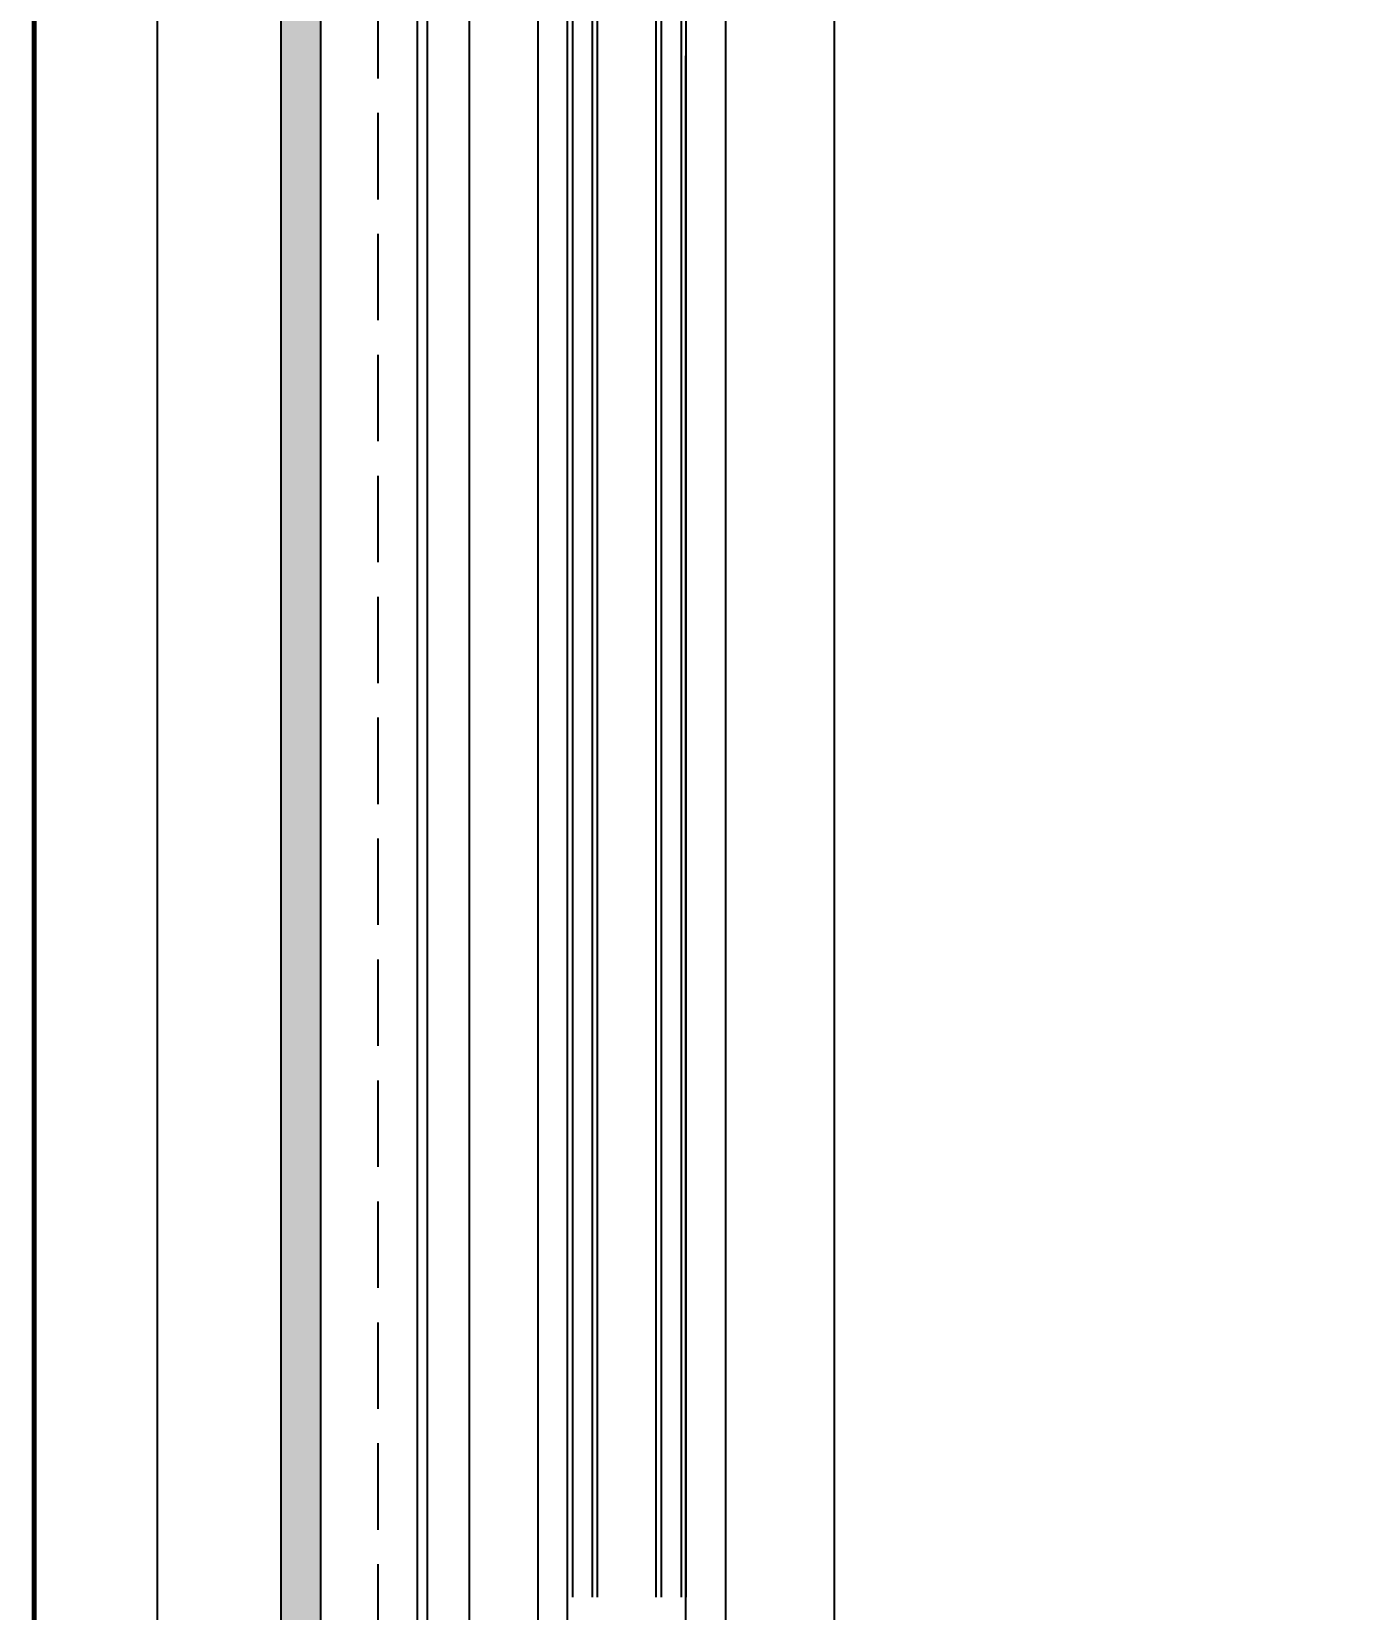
# Model space of a CAD drawing. Extents: x 220580 to 2027826, y -309201 to 71987.
# Drawn here: x 1041972.2 to 1042239.8, y -160496.2 to -160176.6 of the extents above; entities that cross this region are included whole.
import ezdxf

# ---------------------------------------------------------------- set-up
doc = ezdxf.new("R2010")
doc.units = 0
doc.linetypes.add('ZN-DASH', pattern=[0.35, 0.25, -0.1])
for name, color, linetype in [('!ZN1-填充-8', 8, 'Continuous'), ('!ZN3-其它材质幕墙-60', 60, 'Continuous'), ('!ZN3-玻璃幕墙-4', 4, 'Continuous'), ('!ZN4-辅助材料-1', 1, 'Continuous'), ('!ZN5-钢材投影-40', 40, 'Continuous'), ('!ZN5-铝材投影-112', 112, 'Continuous'), ('!ZN6-虚线-8', 8, 'ZN-DASH'), ('4玻璃幕墙', 4, 'Continuous'), ('BM', 8, '保温棉'), ('DIM', 173, 'Continuous')]:
    doc.layers.add(name, color=color, linetype=linetype)
doc.layers.add('轮廓线', color=3, linetype='Continuous', lineweight=211)
doc.styles.add('DHTEXT-1', font='ROMANS.shx', dxfattribs={"width": 0.7, "bigfont": 'CHINESE.shx'})
doc.linetypes.add('保温棉', pattern='A,0.006248399999999999,-6.2484,[134,ltypeshp.shx,S=6.2484,R=0,X=-6.2484,Y=0],-12.4968,[134,ltypeshp.shx,S=6.2484,R=180,X=6.2484,Y=0],-6.2484', length=24.9998484)
doc.dimstyles.new('ZN200', dxfattribs={"dimscale": 200, "dimtxt": 2.5, "dimasz": 1.5, "dimexe": 1, "dimexo": 2, "dimgap": 0.9, "dimtad": 1, "dimdec": 0, "dimdsep": 46, "dimtxsty": 'DHTEXT-1', "dimblk": 'ARCHTICK', "dimcen": 2.5, "dimclrd": 173, "dimclre": 173, "dimclrt": 7, "dimazin": 2, "dimtfac": 1, "dimtdec": 0, "dimtix": 1, "dimtmove": 2, "dimatfit": 3, "dimfxl": 0, "dimtolj": 1, "dimtzin": 0, "dimarcsym": 0})

# ---------------------------------------------------------------- blocks, each defined once
blk = doc.blocks.new('*U392')
at = {"layer": '4玻璃幕墙', "ltscale": 2}
for p, q in [((0, 8.000001027947292), (-4.028435796499252e-05, 1354.969337362796)), ((23.99995971564204, 8.000001027947292), (23.99995971564204, 1354.963587295264))]:
    blk.add_line(p, q, dxfattribs=at)
blk = doc.blocks.new('*U307')
at = {"layer": '!ZN1-填充-8'}
h = blk.add_hatch(dxfattribs=at)
h.set_pattern_fill('ANSI37', color=256, scale=0.5, style=0)
h.set_pattern_definition([(45, (6, 0), (-1.122532015133644, 1.122532015133644), []), (135, (6, 0), (-1.122532015133644, -1.122532015133644), [])])
h.paths.add_polyline_path([(1.029468876367901e-06, 5.00000102652325), (1.029468876367901e-06, 19.00000102652371), (1.000001029469331, 18.00000102652325), (14.00000102946797, 18.00000102652325), (14.00000102946797, 17.75000102652325), (12.00000102946797, 15.75000102652325), (12.00000102946797, 8.250001026523705), (14.00000102946797, 6.250001026523705), (14.00000102946797, 6.000001026523705), (1.000001029469331, 6.000001026523705)])
h = blk.add_hatch(dxfattribs=at)
h.set_pattern_fill('DOTS', color=8, angle=-1.272221872585407e-14, style=0)
h.set_pattern_definition([(0, (6, 0), (0.7937500000000003, 1.5875), [0, -1.5875])])
h.paths.add_polyline_path([(13.00000246392847, 15.33578673215879), (13.00000246392847, 8.664213388665985), (14.4142185169444, 7.24999733565005), (17.80000246392865, 7.24999733565005), (17.80000246392865, 16.74999733565005), (14.41421306741995, 16.74999733565005)])
for points in [[(18.75000205893684, 17.99999999999977), (14.00000205893684, 17.99999999999977), (14.00000205893684, 17.74999999999977), (18.75000205893684, 17.74999999999977)], [(18.75000205893684, 6.249999999999773), (14.00000205893684, 6.249999999999773), (14.00000205893684, 5.999999999999773), (18.75000205893684, 5.999999999999773)]]:
    blk.add_hatch(color=256, dxfattribs=at).paths.add_polyline_path(points)
for p, q in [((2.058937752735802e-06, 22.99999999999977), (456.1575959724692, 23.00000000001271)), ((1.029468876367901e-06, 19.00000102946865), (456.1575949430003, 19.00000102948158)), ((1.029468876367901e-06, 4.999999091356358), (456.1575949430003, 4.999999091369286)), ((2.058937752735801e-06, 1.000000120825234), (456.1575959724692, 1.000000120838163))]:
    blk.add_line(p, q, dxfattribs=at)
at = {"layer": '!ZN3-玻璃幕墙-4'}
for points in [[(456.1575959724692, 24.00000000001271), (1.000002058937753, 23.99999999999977), (2.058937752735802e-06, 22.99999999999977), (2.058937752735801e-06, 18.99999999999977), (1.000002058937753, 17.99999999999977), (456.1575959724692, 18.0000000000127)], [(456.1575959724696, 6.000000000012701), (1.000002058937298, 5.999999999999773), (2.058936843241099e-06, 4.999999999999773), (2.058935933746397e-06, 0.9999999999997726), (1.000002058935479, 0), (456.1575959724696, 1.452055201932383e-11)]]:
    blk.add_lwpolyline(points, dxfattribs=at)
at = {"layer": '!ZN4-辅助材料-1'}
for points in [[(1.029468876367901e-06, 5.00000102652325), (1.029468876367901e-06, 19.00000102652371), (1.000001029469331, 18.00000102652325), (14.00000102946797, 18.00000102652325), (14.00000102946797, 17.75000102652325), (12.00000102946797, 15.75000102652325), (12.00000102946797, 8.250001026523705), (12.00000102946797, 8.250001026523705), (14.00000102946797, 6.250001026523705), (14.00000102946797, 6.000001026523705), (1.000001029469331, 6.000001026523705), (1.029468876367901e-06, 5.00000102652325)], [(12.00000205893639, 15.74999993958727), (12.00000205893639, 8.250000060412503), (14.00000205893639, 6.250000060412503), (19.00000205893639, 6.250000060412503), (19.00000205893639, 17.7500000604125), (14.00000205893639, 17.7500000604125)], [(13.00000246392847, 15.33578673215879), (13.00000246392847, 8.664213388665985), (14.4142185169444, 7.24999733565005), (17.80000246392865, 7.24999733565005), (17.80000246392865, 16.74999733565005), (14.41421306741995, 16.74999733565005)], [(18.75000205893684, 17.99999999999977), (14.00000205893684, 17.99999999999977), (14.00000205893684, 17.74999999999977), (18.75000205893684, 17.74999999999977)], [(18.75000205893684, 6.249999999999773), (14.00000205893684, 6.249999999999773), (14.00000205893684, 5.999999999999773), (18.75000205893684, 5.999999999999773)]]:
    blk.add_lwpolyline(points, close=True, dxfattribs=at)
blk.add_lwpolyline([(18.40000141310247, 17.74999853286067), (18.40000141310247, 17.65000006041237), (14.04142182915984, 17.65000006041237), (12.09999785437094, 15.70857608562369), (12.09999785437094, 8.291423709387573), (14.04142303089793, 6.349998532860582), (18.40000205893648, 6.349998532860582), (18.40000205893648, 6.250000060412503), (18.40000205893648, 6.349998532860582)], dxfattribs=at)
at = {"layer": 'Defpoints', "color": 250}
for p in [(2.058935478999047e-06, 24.00000205304696), (1.029468876367901e-06, 17.99999999999977), (1.029468876367901e-06, 5.999999999999773), (12.00000205893639, 6.000001026523705), (2.058935478999047e-06, 0)]:
    blk.add_point(p, dxfattribs=at)
blk = doc.blocks.new('_ArchTick')
at = {"color": 0, "linetype": 'ByBlock', "const_width": 0.4}
blk.add_lwpolyline([(-0.5, -0.5), (0.5, 0.5)], dxfattribs=at)
blk = doc.blocks.new('*D1148')
at = {"layer": 'Defpoints', "color": 0, "ltscale": 2000, "transparency": 16777216}
for p in [(1042132.404167852, -159976.4261404328), (1043171.794693127, -159976.4261404328), (1042132.404167852, -161536.4261415171)]:
    blk.add_point(p, dxfattribs=at)
at = {"layer": 'DIM', "color": 173, "linetype": 'ByBlock', "lineweight": -2, "ltscale": 2000, "transparency": 16777216}
for p, q in [((1042532.404167852, -159976.4261404328), (1043371.794693127, -159976.4261404328)), ((1043171.794693127, -161536.4261415171), (1043171.794693127, -159976.4261404328)), ((1042532.404167852, -161536.4261415171), (1043371.794693127, -161536.4261415171))]:
    blk.add_line(p, q, dxfattribs=at)
at = {"layer": 'DIM', "color": 173, "lineweight": -2, "ltscale": 2000, "transparency": 16777216, "xscale": 300, "yscale": 300, "zscale": 300}
for p, rotation in [((1043171.794693127, -159976.4261404328), 90), ((1043171.794693127, -161536.4261415171), 270)]:
    blk.add_blockref('_ArchTick', p, dxfattribs=dict(at, rotation=rotation))
at = {"layer": 'DIM', "color": 7, "ltscale": 2000, "transparency": 16777216, "insert": (1042741.794693127, -160756.4261409752), "char_height": 500, "attachment_point": 5, "rotation": 90, "style": 'DHTEXT-1'}
blk.add_mtext('\\A1;1560', dxfattribs=at)

msp = doc.modelspace()

# ---------------------------------------------------------------- hatches: boundary and pattern name
at = {"layer": '!ZN1-填充-8', "ltscale": 10}
h = msp.add_hatch(dxfattribs=at)
h.set_pattern_fill('AR-CONC', color=8, scale=10)
h.set_pattern_definition([(49.99999999999999, (1044061.69032408, -109222.6240424554), (18.2184668996004, -1.593908553890308), [1.905, -20.955]), (355, (1044061.69032408, -109222.6240424554), (-3.524282597566698, 19.105664288218), [1.524, -16.764]), (100.451, (1044063.20852408, -109222.7568674554), (14.69425016659592, 17.51166878202919), [1.619, -17.809]), (46.18420000000002, (1044061.69032408, -109217.5440424554), (27.10790408921299, -4.204232793272713), [2.857499999999976, -31.43249999999981]), (96.6356, (1044063.94931408, -109217.8943924554), (23.74042344662372, 24.74255558900492), [2.4285, -26.7135]), (351.1840000000001, (1044061.69032408, -109217.5440424554), (23.74046058139339, 24.74251178605977), [2.286, -25.146]), (21, (1044064.23032408, -109218.8140424554), (15.16148798353833, -10.22655185167625), [1.905, -20.955]), (326.0000000000001, (1044064.23032408, -109218.8140424554), (6.180202834764708, 18.41879661223193), [1.524, -16.764]), (71.4514, (1044065.49377408, -109219.6662524554), (21.34164907701244, 8.192285771605745), [1.619, -17.809]), (37.50000000000001, (1044061.69032408, -109222.6240424554), (0.308860325059182, 8.455503887315311), [0, -16.5608, 0, -17.018, 0, -16.8275]), (7.499999999999999, (1044061.69032408, -109222.6240424554), (6.681966251030574, 10.01805748181195), [0, -9.7028, 0, -16.1798, 0, -6.4135]), (327.5, (1044056.02612408, -109222.6240424554), (13.55905951668714, -0.5728743992673435), [0, -6.35, 0, -19.812, 0, -26.289]), (317.5, (1044053.48612408, -109222.6240424554), (14.81291813860181, 2.542649103333303), [0, -8.255, 0, -13.1572, 0, -18.669])])
edge = h.paths.add_edge_path()
edge.add_line((1042022.680628976, -161493.4261415171), (1042022.680628976, -160104.5519968097))
edge.add_line((1042022.680628976, -160104.5519968097), (1042030.680628976, -160104.5519968097))
edge.add_line((1042030.680628976, -160104.5519968097), (1042030.680628976, -161493.4261415171))

# ---------------------------------------------------------------- linework, layer by layer
at = {"layer": '!ZN1-填充-8', "const_width": 1, "elevation": -1.403165240869633e-10}
msp.add_lwpolyline([(1041972.667493849, -161493.4261415189), (1041972.667493849, -160010.4261415208)], dxfattribs=at)
at = {"layer": '!ZN3-其它材质幕墙-60', "ltscale": 20}
msp.add_lwpolyline([(1042022.680628976, -161493.4261415171), (1042022.680628976, -160104.5519968097), (1042030.680628976, -160104.5519968097), (1042030.680628976, -161493.4261415171)], dxfattribs=at)
at = {"layer": '!ZN5-钢材投影-40', "ltscale": 0.3}
msp.add_line((1042050.271612634, -160021.5519968116), (1042050.271612634, -162671.4261414676), dxfattribs=at)
at = {"layer": '!ZN5-铝材投影-112'}
for p, q in [((1042112.680642902, -160021.5508680603), (1042112.680642901, -160498.709591874)), ((1042134.680645833, -160025.5121675075), (1042134.680645833, -160498.709591874)), ((1042052.278939737, -160069.5508670328), (1042052.278939737, -160498.709591874)), ((1042060.778910871, -160069.5508670328), (1042060.778910871, -160498.709591874)), ((1042074.680629935, -160069.5508670328), (1042074.680629935, -160498.709591874))]:
    msp.add_line(p, q, dxfattribs=at)
at = {"layer": '!ZN6-虚线-8', "color": 8, "linetype": 'ZN-DASH', "ltscale": 70}
msp.add_line((1042042.271612634, -160021.5519968116), (1042042.271612634, -162671.4261414676), dxfattribs=at)
at = {"layer": 'BM'}
msp.add_line((1041997.667493849, -161493.4261415189), (1041997.667493849, -160101.5519968116), dxfattribs=at)

# ---------------------------------------------------------------- block references
at = {"layer": '!ZN3-玻璃幕墙-4', "xscale": -1, "rotation": 90}
msp.add_blockref('*U307', (1042104.680645788, -160037.5508670312), dxfattribs=at)
at = {"layer": '轮廓线', "ltscale": 2}
msp.add_blockref('*U392', (1042080.671652918, -161536.4261415171), dxfattribs=at)

# ---------------------------------------------------------------- dimensions: what is measured, and where the dimension line sits
at = {"layer": 'DIM', "ltscale": 2000}
dim = msp.add_linear_dim(base=(1043171.794693127, -159976.4261404328), p1=(1042132.404167851, -161536.426141517), p2=(1042132.404167851, -159976.4261404328), angle=90, dimstyle='ZN200', dxfattribs=at)
dim.commit()
dim.dimension.update_dxf_attribs({"geometry": '*D1148', "text_midpoint": (1042741.794693127, -160756.4261409752)})

doc.saveas('drawing.dxf')
